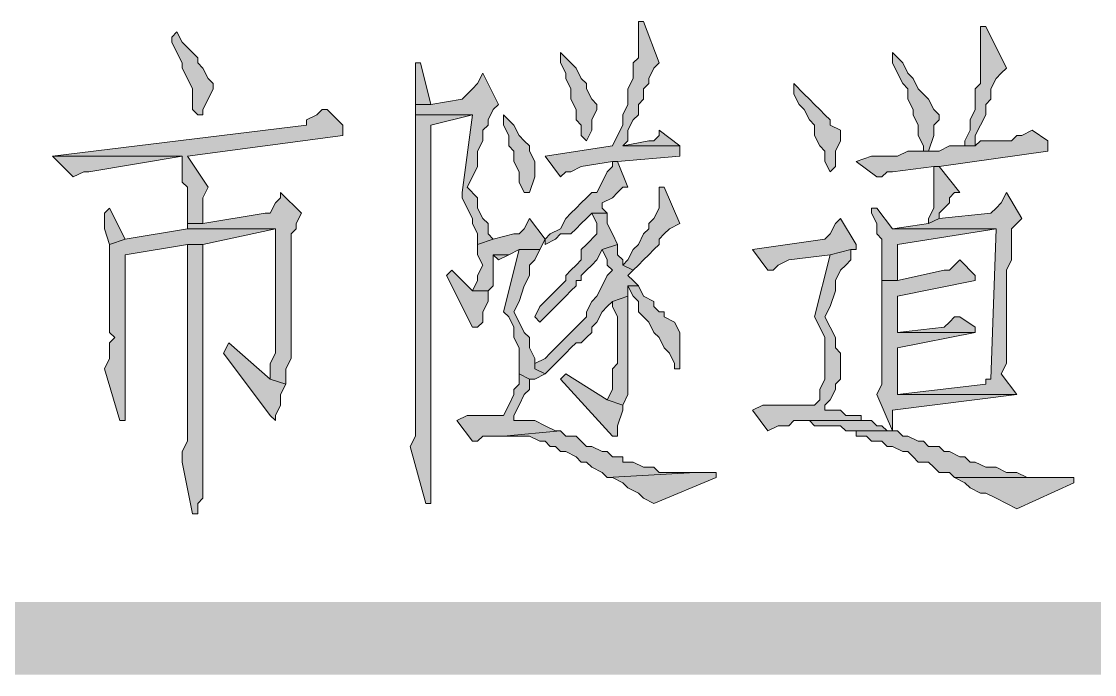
# Model space of a CAD drawing. Header units: millimetres. Extents: x 24 to 410, y 10 to 282.
# Drawn here: x 77.64 to 86.4, y 9.65 to 14.99 of the extents above; entities that cross this region are included whole.
import ezdxf

# ---------------------------------------------------------------- set-up
doc = ezdxf.new("R2010")
doc.units = ezdxf.units.MM

msp = doc.modelspace()

# ---------------------------------------------------------------- hatches: boundary and pattern name
h = msp.add_hatch(color=256)
h.dxf.hatch_style = 2
h.paths.add_polyline_path([(82.719333, 14.986), (82.677, 14.986), (82.677, 14.943667), (82.677, 14.689667), (82.634667, 14.647333), (82.634667, 14.520333), (82.592333, 14.435667), (82.592333, 14.308667), (82.55, 14.224), (82.55, 14.139333), (82.507667, 14.054667), (82.465333, 13.97), (81.915, 13.885333), (82.042, 13.716), (82.084333, 13.758333), (82.126667, 13.758333), (82.211333, 13.800667), (82.465333, 13.843), (82.507667, 13.843), (83.015667, 13.885333), (83.015667, 13.97), (82.55, 13.97), (82.592333, 14.012333), (82.592333, 14.097), (82.634667, 14.181667), (82.677, 14.224), (82.677, 14.308667), (82.719333, 14.351), (82.719333, 14.435667), (82.761667, 14.478), (82.761667, 14.520333), (82.804, 14.605), (82.846333, 14.647333)])
h = msp.add_hatch(color=256)
h.dxf.hatch_style = 2
h.paths.add_polyline_path([(78.909333, 14.901333), (78.867, 14.859), (78.867, 14.816667), (78.909333, 14.732), (78.951667, 14.647333), (78.951667, 14.605), (78.994, 14.520333), (79.036333, 14.435667), (79.036333, 14.266333), (79.078667, 14.224), (79.121, 14.224), (79.121, 14.266333), (79.163333, 14.351), (79.205667, 14.435667), (79.205667, 14.478), (79.163333, 14.520333), (79.121, 14.605), (79.078667, 14.647333), (79.078667, 14.689667), (79.036333, 14.732), (78.951667, 14.816667)])
h = msp.add_hatch(color=256)
h.dxf.hatch_style = 2
h.paths.add_polyline_path([(85.513333, 14.943667), (85.471, 14.943667), (85.471, 14.901333), (85.471, 14.478), (85.428667, 14.435667), (85.428667, 14.266333), (85.386333, 14.181667), (85.386333, 14.097), (85.344, 14.012333), (85.344, 13.97), (85.428667, 13.97), (85.428667, 14.054667), (85.471, 14.139333), (85.513333, 14.224), (85.513333, 14.308667), (85.555667, 14.351), (85.555667, 14.435667), (85.598, 14.520333), (85.640333, 14.562667), (85.682667, 14.605)])
h = msp.add_hatch(color=256)
h.dxf.hatch_style = 2
h.paths.add_polyline_path([(82.042, 14.732), (82.042, 14.647333), (82.084333, 14.562667), (82.084333, 14.520333), (82.126667, 14.435667), (82.126667, 14.351), (82.169, 14.266333), (82.169, 14.181667), (82.211333, 14.139333), (82.211333, 14.054667), (82.253667, 14.012333), (82.296, 14.097), (82.296, 14.181667), (82.338333, 14.266333), (82.338333, 14.308667), (82.296, 14.351), (82.253667, 14.435667), (82.253667, 14.478), (82.211333, 14.520333), (82.169, 14.605), (82.126667, 14.647333)])
h = msp.add_hatch(color=256)
h.dxf.hatch_style = 2
h.paths.add_polyline_path([(84.751333, 14.732), (84.751333, 14.647333), (84.793667, 14.562667), (84.836, 14.478), (84.878333, 14.435667), (84.878333, 14.351), (84.920667, 14.266333), (84.920667, 14.224), (84.963, 14.139333), (84.963, 14.054667), (85.005333, 13.97), (85.005333, 13.927667), (85.047667, 13.927667), (85.09, 14.054667), (85.09, 14.139333), (85.132333, 14.181667), (85.132333, 14.224), (85.09, 14.266333), (85.047667, 14.351), (85.005333, 14.393333), (84.963, 14.435667), (84.920667, 14.520333), (84.878333, 14.562667), (84.836, 14.647333)])
h = msp.add_hatch(color=256)
h.dxf.hatch_style = 2
h.paths.add_polyline_path([(80.899, 14.647333), (80.856667, 14.647333), (80.856667, 14.520333), (80.856667, 14.308667), (80.983667, 14.308667)])
h = msp.add_hatch(color=256)
h.dxf.hatch_style = 2
h.paths.add_polyline_path([(81.407, 14.562667), (81.364667, 14.478), (81.322333, 14.435667), (81.28, 14.393333), (81.237667, 14.351), (80.983667, 14.308667), (80.856667, 14.308667), (80.856667, 14.266333), (80.856667, 14.224), (81.322333, 14.224), (81.237667, 13.589), (81.237667, 13.546667), (81.28, 13.462), (81.322333, 13.377333), (81.322333, 13.335), (81.364667, 13.250333), (81.364667, 13.165667), (81.491667, 13.208), (81.449333, 13.250333), (81.449333, 13.335), (81.407, 13.377333), (81.364667, 13.462), (81.364667, 13.546667), (81.28, 13.631333), (81.322333, 13.716), (81.364667, 13.800667), (81.364667, 13.927667), (81.407, 14.012333), (81.407, 14.097), (81.449333, 14.139333), (81.449333, 14.181667), (81.491667, 14.266333), (81.534, 14.308667)])
h = msp.add_hatch(color=256)
h.dxf.hatch_style = 2
h.paths.add_polyline_path([(83.947, 14.478), (83.947, 14.393333), (83.989333, 14.308667), (84.031667, 14.266333), (84.074, 14.181667), (84.116333, 14.139333), (84.116333, 14.054667), (84.158667, 13.97), (84.201, 13.927667), (84.201, 13.843), (84.243333, 13.758333), (84.285667, 13.800667), (84.285667, 13.927667), (84.328, 14.012333), (84.328, 14.097), (84.243333, 14.139333), (84.243333, 14.181667), (84.201, 14.224), (84.158667, 14.266333), (84.116333, 14.308667), (84.074, 14.351), (84.031667, 14.393333)])
h = msp.add_hatch(color=256)
h.dxf.hatch_style = 2
h.paths.add_polyline_path([(80.137, 14.266333), (80.094667, 14.266333), (80.052333, 14.224), (79.967667, 14.181667), (79.967667, 14.139333), (77.893333, 13.885333), (78.951667, 13.885333), (78.951667, 13.800667), (78.951667, 13.673667), (78.994, 13.631333), (78.994, 13.335), (79.121, 13.335), (79.121, 13.546667), (79.163333, 13.631333), (78.994, 13.885333), (80.264, 14.054667), (80.264, 14.139333)])
h = msp.add_hatch(color=256)
h.dxf.hatch_style = 2
h.paths.add_polyline_path([(80.856667, 14.224), (80.856667, 11.811), (80.856667, 11.768667), (80.856667, 11.599333), (80.814333, 11.514667), (80.941333, 11.049), (80.983667, 11.049), (80.983667, 11.684), (80.983667, 14.139333), (81.322333, 14.224)])
h = msp.add_hatch(color=256)
h.dxf.hatch_style = 2
h.paths.add_polyline_path([(81.576333, 14.224), (81.576333, 14.139333), (81.618667, 14.054667), (81.618667, 13.97), (81.661, 13.927667), (81.661, 13.843), (81.703333, 13.758333), (81.703333, 13.673667), (81.745667, 13.589), (81.788, 13.589), (81.830333, 13.716), (81.830333, 13.843), (81.788, 13.927667), (81.788, 13.97), (81.745667, 14.012333), (81.703333, 14.054667), (81.661, 14.139333)])
h = msp.add_hatch(color=256)
h.dxf.hatch_style = 2
h.paths.add_polyline_path([(82.846333, 14.097), (82.846333, 14.054667), (82.804, 14.012333), (82.761667, 14.012333), (82.55, 13.97), (83.015667, 13.97)])
h = msp.add_hatch(color=256)
h.dxf.hatch_style = 2
h.paths.add_polyline_path([(85.894333, 14.097), (85.809667, 14.054667), (85.767333, 14.054667), (85.725, 14.012333), (85.471, 14.012333), (85.428667, 13.97), (85.217, 13.97), (85.132333, 13.927667), (84.878333, 13.927667), (84.793667, 13.885333), (84.709, 13.885333), (84.582, 13.885333), (84.455, 13.843), (84.624333, 13.716), (84.666667, 13.716), (84.709, 13.758333), (84.751333, 13.758333), (85.09, 13.800667), (85.132333, 13.800667), (86.021333, 13.927667), (86.021333, 14.012333)])
h = msp.add_hatch(color=256)
h.dxf.hatch_style = 2
h.paths.add_polyline_path([(77.893333, 13.885333), (78.062667, 13.716), (78.147333, 13.758333), (78.189667, 13.758333), (78.951667, 13.885333)])
h = msp.add_hatch(color=256)
h.dxf.hatch_style = 2
h.paths.add_polyline_path([(82.507667, 13.843), (82.465333, 13.843), (82.465333, 13.800667), (82.423, 13.758333), (82.380667, 13.673667), (82.338333, 13.589), (82.296, 13.589), (82.253667, 13.546667), (82.211333, 13.504333), (82.169, 13.462), (82.126667, 13.419667), (82.084333, 13.377333), (82.042, 13.292667), (81.957333, 13.250333), (81.915, 13.208), (81.915, 13.165667), (81.999667, 13.208), (82.042, 13.250333), (82.126667, 13.250333), (82.169, 13.292667), (82.211333, 13.335), (82.253667, 13.377333), (82.296, 13.419667), (82.423, 13.419667), (82.380667, 13.462), (82.380667, 13.504333), (82.465333, 13.546667), (82.507667, 13.589), (82.55, 13.631333), (82.592333, 13.631333)])
h = msp.add_hatch(color=256)
h.dxf.hatch_style = 2
h.paths.add_polyline_path([(85.132333, 13.800667), (85.09, 13.800667), (85.09, 13.758333), (85.09, 13.462), (85.047667, 13.377333), (85.047667, 13.335), (85.132333, 13.377333), (85.132333, 13.419667), (85.174667, 13.462), (85.217, 13.504333), (85.217, 13.546667), (85.259333, 13.589), (85.301667, 13.589)])
h = msp.add_hatch(color=256)
h.dxf.hatch_style = 2
h.paths.add_polyline_path([(79.756, 13.589), (79.756, 13.546667), (79.713667, 13.504333), (79.671333, 13.419667), (79.629, 13.419667), (79.121, 13.335), (78.994, 13.335), (78.994, 13.292667), (79.713667, 13.292667), (79.713667, 13.208), (79.713667, 12.276667), (79.671333, 12.192), (79.671333, 12.065), (79.798333, 12.022667), (79.798333, 12.107333), (79.798333, 12.149667), (79.840667, 12.234333), (79.840667, 13.250333), (79.883, 13.292667), (79.883, 13.335), (79.925333, 13.419667)])
h = msp.add_hatch(color=256)
h.dxf.hatch_style = 2
h.paths.add_polyline_path([(82.888667, 13.631333), (82.846333, 13.631333), (82.846333, 13.546667), (82.846333, 13.462), (82.804, 13.377333), (82.761667, 13.335), (82.761667, 13.292667), (82.719333, 13.250333), (82.677, 13.165667), (82.634667, 13.123333), (82.592333, 13.038667), (82.55, 12.996333), (82.634667, 12.954), (82.677, 12.996333), (82.719333, 13.038667), (82.761667, 13.081), (82.804, 13.123333), (82.846333, 13.165667), (82.846333, 13.208), (82.888667, 13.250333), (82.931, 13.292667), (83.015667, 13.335)])
h = msp.add_hatch(color=256)
h.dxf.hatch_style = 2
h.paths.add_polyline_path([(85.682667, 13.589), (85.640333, 13.504333), (85.598, 13.462), (85.555667, 13.419667), (85.132333, 13.377333), (85.047667, 13.335), (84.751333, 13.292667), (85.598, 13.292667), (85.555667, 12.065), (85.513333, 12.065), (85.513333, 12.022667), (84.793667, 11.938), (85.767333, 11.938), (85.640333, 12.107333), (85.682667, 12.192), (85.682667, 12.954), (85.725, 13.038667), (85.725, 13.165667), (85.725, 13.208), (85.725, 13.292667), (85.767333, 13.335), (85.809667, 13.377333)])
h = msp.add_hatch(color=256)
h.dxf.hatch_style = 2
h.paths.add_polyline_path([(78.359, 13.462), (78.316667, 13.419667), (78.316667, 13.292667), (78.359, 13.165667), (78.486, 13.208)])
h = msp.add_hatch(color=256)
h.dxf.hatch_style = 2
h.paths.add_polyline_path([(82.423, 13.419667), (82.296, 13.419667), (82.338333, 13.335), (82.338333, 13.250333), (82.253667, 13.165667), (82.211333, 13.123333), (82.211333, 13.038667), (82.169, 12.996333), (82.126667, 12.954), (82.084333, 12.911667), (82.084333, 12.869333), (82.042, 12.827), (81.999667, 12.784667), (81.957333, 12.742333), (81.872667, 12.657667), (81.830333, 12.573), (81.872667, 12.530667), (81.957333, 12.615333), (81.999667, 12.657667), (82.084333, 12.742333), (82.126667, 12.784667), (82.169, 12.827), (82.169, 12.869333), (82.211333, 12.869333), (82.211333, 12.911667), (82.253667, 12.954), (82.296, 12.996333), (82.338333, 13.038667), (82.380667, 13.123333), (82.507667, 13.165667), (82.465333, 13.250333), (82.423, 13.335)])
h = msp.add_hatch(color=256)
h.dxf.hatch_style = 2
h.paths.add_polyline_path([(84.624333, 13.462), (84.582, 13.462), (84.582, 13.419667), (84.624333, 13.335), (84.624333, 13.250333), (84.666667, 13.208), (84.666667, 12.869333), (84.793667, 12.869333), (84.793667, 13.165667), (85.598, 13.292667), (84.751333, 13.292667)])
h = msp.add_hatch(color=256)
h.dxf.hatch_style = 2
h.paths.add_polyline_path([(81.788, 13.377333), (81.745667, 13.292667), (81.703333, 13.250333), (81.661, 13.250333), (81.491667, 13.208), (81.364667, 13.165667), (81.364667, 13.081), (81.407, 12.996333), (81.364667, 12.911667), (81.364667, 12.869333), (81.322333, 12.784667), (81.449333, 12.784667), (81.491667, 12.827), (81.491667, 13.081), (81.618667, 13.081), (81.703333, 13.123333), (81.872667, 13.123333), (81.915, 13.208)])
h = msp.add_hatch(color=256)
h.dxf.hatch_style = 2
h.paths.add_polyline_path([(84.328, 13.377333), (84.285667, 13.335), (84.243333, 13.250333), (84.201, 13.208), (83.608333, 13.123333), (83.735333, 12.954), (83.777667, 12.954), (83.82, 12.996333), (83.904667, 13.038667), (84.243333, 13.081), (84.412667, 13.123333), (84.455, 13.123333), (84.455, 13.165667)])
h = msp.add_hatch(color=256)
h.dxf.hatch_style = 2
h.paths.add_polyline_path([(78.994, 13.292667), (78.486, 13.208), (78.359, 13.165667), (78.359, 12.446), (78.401333, 12.403667), (78.359, 12.361333), (78.359, 12.234333), (78.316667, 12.149667), (78.443667, 11.726333), (78.486, 11.726333), (78.486, 12.107333), (78.486, 13.081), (78.994, 13.165667), (79.121, 13.165667), (79.713667, 13.292667)])
h = msp.add_hatch(color=256)
h.dxf.hatch_style = 2
h.paths.add_polyline_path([(79.121, 13.165667), (78.994, 13.165667), (78.994, 13.123333), (78.994, 11.557), (78.951667, 11.472333), (78.951667, 11.387667), (79.036333, 10.964333), (79.078667, 10.964333), (79.078667, 11.049), (79.121, 11.091333)])
h = msp.add_hatch(color=256)
h.dxf.hatch_style = 2
h.paths.add_polyline_path([(82.507667, 13.165667), (82.380667, 13.123333), (82.423, 13.038667), (82.423, 12.996333), (82.465333, 12.954), (82.423, 12.911667), (82.380667, 12.827), (82.338333, 12.742333), (82.296, 12.7), (82.253667, 12.615333), (82.253667, 12.573), (82.211333, 12.530667), (82.169, 12.488333), (82.126667, 12.446), (82.084333, 12.403667), (82.042, 12.361333), (81.999667, 12.319), (81.957333, 12.276667), (81.915, 12.234333), (81.830333, 12.192), (81.830333, 12.149667), (81.915, 12.107333), (81.999667, 12.192), (82.042, 12.234333), (82.084333, 12.276667), (82.126667, 12.319), (82.169, 12.361333), (82.211333, 12.361333), (82.253667, 12.403667), (82.296, 12.446), (82.296, 12.488333), (82.338333, 12.530667), (82.380667, 12.615333), (82.423, 12.657667), (82.465333, 12.7), (82.592333, 12.742333), (82.592333, 12.827), (82.677, 12.827), (82.634667, 12.869333), (82.592333, 12.911667), (82.634667, 12.954), (82.55, 12.996333), (82.55, 13.038667), (82.507667, 13.081)])
h = msp.add_hatch(color=256)
h.dxf.hatch_style = 2
h.paths.add_polyline_path([(81.618667, 13.081), (81.491667, 13.081), (81.534, 13.038667)])
h = msp.add_hatch(color=256)
h.dxf.hatch_style = 2
h.paths.add_polyline_path([(81.872667, 13.123333), (81.703333, 13.123333), (81.576333, 12.615333), (81.618667, 12.573), (81.661, 12.488333), (81.661, 12.403667), (81.703333, 12.319), (81.703333, 12.107333), (81.788, 12.065), (81.830333, 12.065), (81.915, 12.107333), (81.830333, 12.149667), (81.830333, 12.234333), (81.788, 12.319), (81.788, 12.403667), (81.745667, 12.446), (81.703333, 12.530667), (81.661, 12.615333), (81.703333, 12.7), (81.745667, 12.827), (81.788, 12.911667), (81.788, 12.954), (81.788, 12.996333), (81.830333, 13.038667)])
h = msp.add_hatch(color=256)
h.dxf.hatch_style = 2
h.paths.add_polyline_path([(84.412667, 13.123333), (84.243333, 13.081), (84.116333, 12.573), (84.158667, 12.488333), (84.201, 12.403667), (84.201, 12.065), (84.158667, 11.980333), (84.158667, 11.895667), (84.116333, 11.853333), (83.693, 11.853333), (83.608333, 11.811), (83.735333, 11.641667), (83.82, 11.684), (83.904667, 11.684), (83.947, 11.726333), (84.582, 11.726333), (84.497333, 11.726333), (84.497333, 11.768667), (84.370333, 11.768667), (84.328, 11.811), (84.201, 11.811), (84.201, 11.853333), (84.243333, 11.895667), (84.285667, 11.980333), (84.285667, 12.022667), (84.328, 12.065), (84.328, 12.276667), (84.285667, 12.319), (84.285667, 12.403667), (84.243333, 12.488333), (84.201, 12.573), (84.243333, 12.657667), (84.285667, 12.784667), (84.285667, 12.869333), (84.328, 12.954), (84.370333, 12.996333), (84.412667, 13.038667)])
h = msp.add_hatch(color=256)
h.dxf.hatch_style = 2
h.paths.add_polyline_path([(85.301667, 13.038667), (85.259333, 12.996333), (85.217, 12.954), (85.174667, 12.954), (84.793667, 12.869333), (84.666667, 12.869333), (84.666667, 12.742333), (84.666667, 12.022667), (84.624333, 11.938), (84.751333, 11.641667), (84.370333, 11.641667), (84.455, 11.641667), (84.455, 11.599333), (84.497333, 11.599333), (84.539667, 11.599333), (84.582, 11.557), (84.666667, 11.557), (84.709, 11.514667), (84.751333, 11.514667), (84.836, 11.472333), (84.878333, 11.472333), (84.920667, 11.43), (84.963, 11.387667), (85.047667, 11.387667), (85.09, 11.345333), (85.132333, 11.303), (85.217, 11.303), (85.259333, 11.260667), (86.148333, 11.260667), (86.063667, 11.260667), (85.852, 11.260667), (85.767333, 11.303), (85.682667, 11.303), (85.598, 11.345333), (85.513333, 11.345333), (85.428667, 11.387667), (85.386333, 11.387667), (85.344, 11.43), (85.301667, 11.43), (85.217, 11.472333), (85.174667, 11.472333), (85.132333, 11.514667), (85.047667, 11.514667), (85.005333, 11.557), (84.963, 11.557), (84.878333, 11.599333), (84.836, 11.599333), (84.793667, 11.641667), (84.751333, 11.641667), (84.751333, 11.684), (84.751333, 11.811), (85.767333, 11.938), (84.793667, 11.938), (84.793667, 11.980333), (84.793667, 12.319), (85.428667, 12.446), (84.793667, 12.446), (84.793667, 12.488333), (84.793667, 12.742333), (85.428667, 12.869333), (85.428667, 12.911667)])
h = msp.add_hatch(color=256)
h.dxf.hatch_style = 2
h.paths.add_polyline_path([(81.153, 12.954), (81.110667, 12.911667), (81.322333, 12.488333), (81.364667, 12.488333), (81.407, 12.530667), (81.407, 12.615333), (81.449333, 12.7), (81.449333, 12.784667), (81.322333, 12.784667)])
h = msp.add_hatch(color=256)
h.dxf.hatch_style = 2
h.paths.add_polyline_path([(82.677, 12.827), (82.592333, 12.827), (82.634667, 12.742333), (82.677, 12.7), (82.677, 12.615333), (82.719333, 12.573), (82.761667, 12.530667), (82.804, 12.446), (82.846333, 12.403667), (82.888667, 12.319), (82.931, 12.276667), (82.973333, 12.192), (82.973333, 12.149667), (83.015667, 12.149667), (83.015667, 12.446), (82.973333, 12.530667), (82.888667, 12.573), (82.888667, 12.615333), (82.846333, 12.615333), (82.804, 12.657667), (82.804, 12.7), (82.719333, 12.742333)])
h = msp.add_hatch(color=256)
h.dxf.hatch_style = 2
h.paths.add_polyline_path([(82.592333, 12.742333), (82.465333, 12.7), (82.465333, 12.657667), (82.507667, 12.573), (82.507667, 12.192), (82.465333, 12.149667), (82.465333, 11.980333), (82.423, 11.895667), (82.55, 11.853333), (82.592333, 11.938)])
h = msp.add_hatch(color=256)
h.dxf.hatch_style = 2
h.paths.add_polyline_path([(85.301667, 12.573), (85.259333, 12.573), (85.217, 12.530667), (85.174667, 12.488333), (84.793667, 12.446), (85.428667, 12.446), (85.428667, 12.488333)])
h = msp.add_hatch(color=256)
h.dxf.hatch_style = 2
h.paths.add_polyline_path([(79.332667, 12.361333), (79.290333, 12.276667), (79.671333, 11.768667), (79.713667, 11.726333), (79.713667, 11.768667), (79.756, 11.853333), (79.756, 11.938), (79.798333, 12.022667), (79.671333, 12.065)])
h = msp.add_hatch(color=256)
h.dxf.hatch_style = 2
h.paths.add_polyline_path([(81.703333, 12.107333), (81.703333, 12.022667), (81.661, 11.980333), (81.661, 11.938), (81.618667, 11.853333), (81.576333, 11.768667), (81.28, 11.768667), (81.195333, 11.726333), (81.322333, 11.557), (81.364667, 11.557), (81.407, 11.599333), (81.576333, 11.599333), (82.042, 11.641667), (81.999667, 11.641667), (81.915, 11.684), (81.830333, 11.726333), (81.661, 11.726333), (81.661, 11.768667), (81.703333, 11.853333), (81.745667, 11.938), (81.788, 11.980333), (81.788, 12.065)])
h = msp.add_hatch(color=256)
h.dxf.hatch_style = 2
h.paths.add_polyline_path([(82.084333, 12.107333), (82.042, 12.065), (82.465333, 11.599333), (82.507667, 11.599333), (82.507667, 11.684), (82.55, 11.811), (82.55, 11.853333), (82.423, 11.895667)])
h = msp.add_hatch(color=256)
h.dxf.hatch_style = 2
h.paths.add_polyline_path([(83.904667, 11.853333), (83.693, 11.853333), (84.116333, 11.853333)])
h = msp.add_hatch(color=256)
h.dxf.hatch_style = 2
h.paths.add_polyline_path([(81.449333, 11.768667), (81.322333, 11.768667), (81.576333, 11.768667)])
h = msp.add_hatch(color=256)
h.dxf.hatch_style = 2
h.paths.add_polyline_path([(84.582, 11.726333), (84.031667, 11.726333), (84.074, 11.726333), (84.116333, 11.684), (84.328, 11.684), (84.370333, 11.641667), (84.751333, 11.641667), (84.709, 11.641667), (84.666667, 11.684), (84.624333, 11.684)])
h = msp.add_hatch(color=256)
h.dxf.hatch_style = 2
h.paths.add_polyline_path([(82.042, 11.641667), (81.576333, 11.599333), (81.788, 11.599333), (81.872667, 11.557), (81.915, 11.557), (81.957333, 11.514667), (81.999667, 11.514667), (82.042, 11.472333), (82.084333, 11.472333), (82.169, 11.43), (82.211333, 11.387667), (82.253667, 11.387667), (82.296, 11.345333), (82.380667, 11.303), (82.423, 11.260667), (83.142667, 11.303), (82.846333, 11.303), (82.804, 11.345333), (82.761667, 11.345333), (82.719333, 11.345333), (82.634667, 11.387667), (82.55, 11.387667), (82.55, 11.43), (82.465333, 11.43), (82.423, 11.472333), (82.380667, 11.472333), (82.296, 11.514667), (82.253667, 11.514667), (82.211333, 11.557), (82.169, 11.599333), (82.084333, 11.599333)])
h = msp.add_hatch(color=256)
h.dxf.hatch_style = 2
h.paths.add_polyline_path([(83.312, 11.303), (83.142667, 11.303), (82.423, 11.260667), (82.465333, 11.260667), (82.55, 11.218333), (82.592333, 11.176), (82.677, 11.133667), (82.719333, 11.091333), (82.804, 11.049), (83.312, 11.260667)])
h = msp.add_hatch(color=256)
h.dxf.hatch_style = 2
h.paths.add_polyline_path([(86.233, 11.260667), (85.259333, 11.260667), (85.344, 11.218333), (85.386333, 11.176), (85.471, 11.133667), (85.513333, 11.133667), (85.598, 11.091333), (85.682667, 11.049), (85.767333, 11.006667), (86.233, 11.218333)])
h = msp.add_hatch(color=256)
h.dxf.hatch_style = 2
h.paths.add_polyline_path([(30.395333, 10.244667), (29.802667, 9.652), (409.786667, 10.244667)])
h = msp.add_hatch(color=256)
h.dxf.hatch_style = 2
h.paths.add_polyline_path([(29.802667, 9.652), (409.786667, 10.244667), (410.379333, 9.652)])

# ---------------------------------------------------------------- linework, layer by layer
at = {"lineweight": 0}
for points in [[(82.719333, 14.986), (82.677, 14.986), (82.677, 14.943667), (82.677, 14.689667), (82.634667, 14.647333), (82.634667, 14.520333), (82.592333, 14.435667), (82.592333, 14.308667), (82.55, 14.224), (82.55, 14.139333), (82.507667, 14.054667), (82.465333, 13.97), (81.915, 13.885333), (82.042, 13.716), (82.084333, 13.758333), (82.126667, 13.758333), (82.211333, 13.800667), (82.465333, 13.843), (82.507667, 13.843), (83.015667, 13.885333), (83.015667, 13.97), (82.55, 13.97), (82.592333, 14.012333), (82.592333, 14.097), (82.634667, 14.181667), (82.677, 14.224), (82.677, 14.308667), (82.719333, 14.351), (82.719333, 14.435667), (82.761667, 14.478), (82.761667, 14.520333), (82.804, 14.605), (82.846333, 14.647333)], [(78.909333, 14.901333), (78.867, 14.859), (78.867, 14.816667), (78.909333, 14.732), (78.951667, 14.647333), (78.951667, 14.605), (78.994, 14.520333), (79.036333, 14.435667), (79.036333, 14.266333), (79.078667, 14.224), (79.121, 14.224), (79.121, 14.266333), (79.163333, 14.351), (79.205667, 14.435667), (79.205667, 14.478), (79.163333, 14.520333), (79.121, 14.605), (79.078667, 14.647333), (79.078667, 14.689667), (79.036333, 14.732), (78.951667, 14.816667)], [(85.513333, 14.943667), (85.471, 14.943667), (85.471, 14.901333), (85.471, 14.478), (85.428667, 14.435667), (85.428667, 14.266333), (85.386333, 14.181667), (85.386333, 14.097), (85.344, 14.012333), (85.344, 13.97), (85.428667, 13.97), (85.428667, 14.054667), (85.471, 14.139333), (85.513333, 14.224), (85.513333, 14.308667), (85.555667, 14.351), (85.555667, 14.435667), (85.598, 14.520333), (85.640333, 14.562667), (85.682667, 14.605)], [(82.042, 14.732), (82.042, 14.647333), (82.084333, 14.562667), (82.084333, 14.520333), (82.126667, 14.435667), (82.126667, 14.351), (82.169, 14.266333), (82.169, 14.181667), (82.211333, 14.139333), (82.211333, 14.054667), (82.253667, 14.012333), (82.296, 14.097), (82.296, 14.181667), (82.338333, 14.266333), (82.338333, 14.308667), (82.296, 14.351), (82.253667, 14.435667), (82.253667, 14.478), (82.211333, 14.520333), (82.169, 14.605), (82.126667, 14.647333)], [(84.751333, 14.732), (84.751333, 14.647333), (84.793667, 14.562667), (84.836, 14.478), (84.878333, 14.435667), (84.878333, 14.351), (84.920667, 14.266333), (84.920667, 14.224), (84.963, 14.139333), (84.963, 14.054667), (85.005333, 13.97), (85.005333, 13.927667), (85.047667, 13.927667), (85.09, 14.054667), (85.09, 14.139333), (85.132333, 14.181667), (85.132333, 14.224), (85.09, 14.266333), (85.047667, 14.351), (85.005333, 14.393333), (84.963, 14.435667), (84.920667, 14.520333), (84.878333, 14.562667), (84.836, 14.647333)], [(80.899, 14.647333), (80.856667, 14.647333), (80.856667, 14.520333), (80.856667, 14.308667), (80.983667, 14.308667)], [(81.407, 14.562667), (81.364667, 14.478), (81.322333, 14.435667), (81.28, 14.393333), (81.237667, 14.351), (80.983667, 14.308667), (80.856667, 14.308667), (80.856667, 14.266333), (80.856667, 14.224), (81.322333, 14.224), (81.237667, 13.589), (81.237667, 13.546667), (81.28, 13.462), (81.322333, 13.377333), (81.322333, 13.335), (81.364667, 13.250333), (81.364667, 13.165667), (81.491667, 13.208), (81.449333, 13.250333), (81.449333, 13.335), (81.407, 13.377333), (81.364667, 13.462), (81.364667, 13.546667), (81.28, 13.631333), (81.322333, 13.716), (81.364667, 13.800667), (81.364667, 13.927667), (81.407, 14.012333), (81.407, 14.097), (81.449333, 14.139333), (81.449333, 14.181667), (81.491667, 14.266333), (81.534, 14.308667)], [(83.947, 14.478), (83.947, 14.393333), (83.989333, 14.308667), (84.031667, 14.266333), (84.074, 14.181667), (84.116333, 14.139333), (84.116333, 14.054667), (84.158667, 13.97), (84.201, 13.927667), (84.201, 13.843), (84.243333, 13.758333), (84.285667, 13.800667), (84.285667, 13.927667), (84.328, 14.012333), (84.328, 14.097), (84.243333, 14.139333), (84.243333, 14.181667), (84.201, 14.224), (84.158667, 14.266333), (84.116333, 14.308667), (84.074, 14.351), (84.031667, 14.393333)], [(80.137, 14.266333), (80.094667, 14.266333), (80.052333, 14.224), (79.967667, 14.181667), (79.967667, 14.139333), (77.893333, 13.885333), (78.951667, 13.885333), (78.951667, 13.800667), (78.951667, 13.673667), (78.994, 13.631333), (78.994, 13.335), (79.121, 13.335), (79.121, 13.546667), (79.163333, 13.631333), (78.994, 13.885333), (80.264, 14.054667), (80.264, 14.139333)], [(80.856667, 14.224), (80.856667, 11.811), (80.856667, 11.768667), (80.856667, 11.599333), (80.814333, 11.514667), (80.941333, 11.049), (80.983667, 11.049), (80.983667, 11.684), (80.983667, 14.139333), (81.322333, 14.224)], [(81.576333, 14.224), (81.576333, 14.139333), (81.618667, 14.054667), (81.618667, 13.97), (81.661, 13.927667), (81.661, 13.843), (81.703333, 13.758333), (81.703333, 13.673667), (81.745667, 13.589), (81.788, 13.589), (81.830333, 13.716), (81.830333, 13.843), (81.788, 13.927667), (81.788, 13.97), (81.745667, 14.012333), (81.703333, 14.054667), (81.661, 14.139333)], [(82.846333, 14.097), (82.846333, 14.054667), (82.804, 14.012333), (82.761667, 14.012333), (82.55, 13.97), (83.015667, 13.97)], [(85.894333, 14.097), (85.809667, 14.054667), (85.767333, 14.054667), (85.725, 14.012333), (85.471, 14.012333), (85.428667, 13.97), (85.217, 13.97), (85.132333, 13.927667), (84.878333, 13.927667), (84.793667, 13.885333), (84.709, 13.885333), (84.582, 13.885333), (84.455, 13.843), (84.624333, 13.716), (84.666667, 13.716), (84.709, 13.758333), (84.751333, 13.758333), (85.09, 13.800667), (85.132333, 13.800667), (86.021333, 13.927667), (86.021333, 14.012333)], [(77.893333, 13.885333), (78.062667, 13.716), (78.147333, 13.758333), (78.189667, 13.758333), (78.951667, 13.885333)], [(82.507667, 13.843), (82.465333, 13.843), (82.465333, 13.800667), (82.423, 13.758333), (82.380667, 13.673667), (82.338333, 13.589), (82.296, 13.589), (82.253667, 13.546667), (82.211333, 13.504333), (82.169, 13.462), (82.126667, 13.419667), (82.084333, 13.377333), (82.042, 13.292667), (81.957333, 13.250333), (81.915, 13.208), (81.915, 13.165667), (81.999667, 13.208), (82.042, 13.250333), (82.126667, 13.250333), (82.169, 13.292667), (82.211333, 13.335), (82.253667, 13.377333), (82.296, 13.419667), (82.423, 13.419667), (82.380667, 13.462), (82.380667, 13.504333), (82.465333, 13.546667), (82.507667, 13.589), (82.55, 13.631333), (82.592333, 13.631333)], [(85.132333, 13.800667), (85.09, 13.800667), (85.09, 13.758333), (85.09, 13.462), (85.047667, 13.377333), (85.047667, 13.335), (85.132333, 13.377333), (85.132333, 13.419667), (85.174667, 13.462), (85.217, 13.504333), (85.217, 13.546667), (85.259333, 13.589), (85.301667, 13.589)], [(79.756, 13.589), (79.756, 13.546667), (79.713667, 13.504333), (79.671333, 13.419667), (79.629, 13.419667), (79.121, 13.335), (78.994, 13.335), (78.994, 13.292667), (79.713667, 13.292667), (79.713667, 13.208), (79.713667, 12.276667), (79.671333, 12.192), (79.671333, 12.065), (79.798333, 12.022667), (79.798333, 12.107333), (79.798333, 12.149667), (79.840667, 12.234333), (79.840667, 13.250333), (79.883, 13.292667), (79.883, 13.335), (79.925333, 13.419667)], [(82.888667, 13.631333), (82.846333, 13.631333), (82.846333, 13.546667), (82.846333, 13.462), (82.804, 13.377333), (82.761667, 13.335), (82.761667, 13.292667), (82.719333, 13.250333), (82.677, 13.165667), (82.634667, 13.123333), (82.592333, 13.038667), (82.55, 12.996333), (82.634667, 12.954), (82.677, 12.996333), (82.719333, 13.038667), (82.761667, 13.081), (82.804, 13.123333), (82.846333, 13.165667), (82.846333, 13.208), (82.888667, 13.250333), (82.931, 13.292667), (83.015667, 13.335)], [(85.682667, 13.589), (85.640333, 13.504333), (85.598, 13.462), (85.555667, 13.419667), (85.132333, 13.377333), (85.047667, 13.335), (84.751333, 13.292667), (85.598, 13.292667), (85.555667, 12.065), (85.513333, 12.065), (85.513333, 12.022667), (84.793667, 11.938), (85.767333, 11.938), (85.640333, 12.107333), (85.682667, 12.192), (85.682667, 12.954), (85.725, 13.038667), (85.725, 13.165667), (85.725, 13.208), (85.725, 13.292667), (85.767333, 13.335), (85.809667, 13.377333)], [(78.359, 13.462), (78.316667, 13.419667), (78.316667, 13.292667), (78.359, 13.165667), (78.486, 13.208)], [(82.423, 13.419667), (82.296, 13.419667), (82.338333, 13.335), (82.338333, 13.250333), (82.253667, 13.165667), (82.211333, 13.123333), (82.211333, 13.038667), (82.169, 12.996333), (82.126667, 12.954), (82.084333, 12.911667), (82.084333, 12.869333), (82.042, 12.827), (81.999667, 12.784667), (81.957333, 12.742333), (81.872667, 12.657667), (81.830333, 12.573), (81.872667, 12.530667), (81.957333, 12.615333), (81.999667, 12.657667), (82.084333, 12.742333), (82.126667, 12.784667), (82.169, 12.827), (82.169, 12.869333), (82.211333, 12.869333), (82.211333, 12.911667), (82.253667, 12.954), (82.296, 12.996333), (82.338333, 13.038667), (82.380667, 13.123333), (82.507667, 13.165667), (82.465333, 13.250333), (82.423, 13.335)], [(84.624333, 13.462), (84.582, 13.462), (84.582, 13.419667), (84.624333, 13.335), (84.624333, 13.250333), (84.666667, 13.208), (84.666667, 12.869333), (84.793667, 12.869333), (84.793667, 13.165667), (85.598, 13.292667), (84.751333, 13.292667)], [(81.788, 13.377333), (81.745667, 13.292667), (81.703333, 13.250333), (81.661, 13.250333), (81.491667, 13.208), (81.364667, 13.165667), (81.364667, 13.081), (81.407, 12.996333), (81.364667, 12.911667), (81.364667, 12.869333), (81.322333, 12.784667), (81.449333, 12.784667), (81.491667, 12.827), (81.491667, 13.081), (81.618667, 13.081), (81.703333, 13.123333), (81.872667, 13.123333), (81.915, 13.208)], [(84.328, 13.377333), (84.285667, 13.335), (84.243333, 13.250333), (84.201, 13.208), (83.608333, 13.123333), (83.735333, 12.954), (83.777667, 12.954), (83.82, 12.996333), (83.904667, 13.038667), (84.243333, 13.081), (84.412667, 13.123333), (84.455, 13.123333), (84.455, 13.165667)], [(78.994, 13.292667), (78.486, 13.208), (78.359, 13.165667), (78.359, 12.446), (78.401333, 12.403667), (78.359, 12.361333), (78.359, 12.234333), (78.316667, 12.149667), (78.443667, 11.726333), (78.486, 11.726333), (78.486, 12.107333), (78.486, 13.081), (78.994, 13.165667), (79.121, 13.165667), (79.713667, 13.292667)], [(79.121, 13.165667), (78.994, 13.165667), (78.994, 13.123333), (78.994, 11.557), (78.951667, 11.472333), (78.951667, 11.387667), (79.036333, 10.964333), (79.078667, 10.964333), (79.078667, 11.049), (79.121, 11.091333)], [(82.507667, 13.165667), (82.380667, 13.123333), (82.423, 13.038667), (82.423, 12.996333), (82.465333, 12.954), (82.423, 12.911667), (82.380667, 12.827), (82.338333, 12.742333), (82.296, 12.7), (82.253667, 12.615333), (82.253667, 12.573), (82.211333, 12.530667), (82.169, 12.488333), (82.126667, 12.446), (82.084333, 12.403667), (82.042, 12.361333), (81.999667, 12.319), (81.957333, 12.276667), (81.915, 12.234333), (81.830333, 12.192), (81.830333, 12.149667), (81.915, 12.107333), (81.999667, 12.192), (82.042, 12.234333), (82.084333, 12.276667), (82.126667, 12.319), (82.169, 12.361333), (82.211333, 12.361333), (82.253667, 12.403667), (82.296, 12.446), (82.296, 12.488333), (82.338333, 12.530667), (82.380667, 12.615333), (82.423, 12.657667), (82.465333, 12.7), (82.592333, 12.742333), (82.592333, 12.827), (82.677, 12.827), (82.634667, 12.869333), (82.592333, 12.911667), (82.634667, 12.954), (82.55, 12.996333), (82.55, 13.038667), (82.507667, 13.081)], [(81.618667, 13.081), (81.491667, 13.081), (81.534, 13.038667)], [(81.872667, 13.123333), (81.703333, 13.123333), (81.576333, 12.615333), (81.618667, 12.573), (81.661, 12.488333), (81.661, 12.403667), (81.703333, 12.319), (81.703333, 12.107333), (81.788, 12.065), (81.830333, 12.065), (81.915, 12.107333), (81.830333, 12.149667), (81.830333, 12.234333), (81.788, 12.319), (81.788, 12.403667), (81.745667, 12.446), (81.703333, 12.530667), (81.661, 12.615333), (81.703333, 12.7), (81.745667, 12.827), (81.788, 12.911667), (81.788, 12.954), (81.788, 12.996333), (81.830333, 13.038667)], [(84.412667, 13.123333), (84.243333, 13.081), (84.116333, 12.573), (84.158667, 12.488333), (84.201, 12.403667), (84.201, 12.065), (84.158667, 11.980333), (84.158667, 11.895667), (84.116333, 11.853333), (83.693, 11.853333), (83.608333, 11.811), (83.735333, 11.641667), (83.82, 11.684), (83.904667, 11.684), (83.947, 11.726333), (84.582, 11.726333), (84.497333, 11.726333), (84.497333, 11.768667), (84.370333, 11.768667), (84.328, 11.811), (84.201, 11.811), (84.201, 11.853333), (84.243333, 11.895667), (84.285667, 11.980333), (84.285667, 12.022667), (84.328, 12.065), (84.328, 12.276667), (84.285667, 12.319), (84.285667, 12.403667), (84.243333, 12.488333), (84.201, 12.573), (84.243333, 12.657667), (84.285667, 12.784667), (84.285667, 12.869333), (84.328, 12.954), (84.370333, 12.996333), (84.412667, 13.038667)], [(85.301667, 13.038667), (85.259333, 12.996333), (85.217, 12.954), (85.174667, 12.954), (84.793667, 12.869333), (84.666667, 12.869333), (84.666667, 12.742333), (84.666667, 12.022667), (84.624333, 11.938), (84.751333, 11.641667), (84.370333, 11.641667), (84.455, 11.641667), (84.455, 11.599333), (84.497333, 11.599333), (84.539667, 11.599333), (84.582, 11.557), (84.666667, 11.557), (84.709, 11.514667), (84.751333, 11.514667), (84.836, 11.472333), (84.878333, 11.472333), (84.920667, 11.43), (84.963, 11.387667), (85.047667, 11.387667), (85.09, 11.345333), (85.132333, 11.303), (85.217, 11.303), (85.259333, 11.260667), (86.148333, 11.260667), (86.063667, 11.260667), (85.852, 11.260667), (85.767333, 11.303), (85.682667, 11.303), (85.598, 11.345333), (85.513333, 11.345333), (85.428667, 11.387667), (85.386333, 11.387667), (85.344, 11.43), (85.301667, 11.43), (85.217, 11.472333), (85.174667, 11.472333), (85.132333, 11.514667), (85.047667, 11.514667), (85.005333, 11.557), (84.963, 11.557), (84.878333, 11.599333), (84.836, 11.599333), (84.793667, 11.641667), (84.751333, 11.641667), (84.751333, 11.684), (84.751333, 11.811), (85.767333, 11.938), (84.793667, 11.938), (84.793667, 11.980333), (84.793667, 12.319), (85.428667, 12.446), (84.793667, 12.446), (84.793667, 12.488333), (84.793667, 12.742333), (85.428667, 12.869333), (85.428667, 12.911667)], [(81.153, 12.954), (81.110667, 12.911667), (81.322333, 12.488333), (81.364667, 12.488333), (81.407, 12.530667), (81.407, 12.615333), (81.449333, 12.7), (81.449333, 12.784667), (81.322333, 12.784667)], [(82.677, 12.827), (82.592333, 12.827), (82.634667, 12.742333), (82.677, 12.7), (82.677, 12.615333), (82.719333, 12.573), (82.761667, 12.530667), (82.804, 12.446), (82.846333, 12.403667), (82.888667, 12.319), (82.931, 12.276667), (82.973333, 12.192), (82.973333, 12.149667), (83.015667, 12.149667), (83.015667, 12.446), (82.973333, 12.530667), (82.888667, 12.573), (82.888667, 12.615333), (82.846333, 12.615333), (82.804, 12.657667), (82.804, 12.7), (82.719333, 12.742333)], [(82.592333, 12.742333), (82.465333, 12.7), (82.465333, 12.657667), (82.507667, 12.573), (82.507667, 12.192), (82.465333, 12.149667), (82.465333, 11.980333), (82.423, 11.895667), (82.55, 11.853333), (82.592333, 11.938)], [(85.301667, 12.573), (85.259333, 12.573), (85.217, 12.530667), (85.174667, 12.488333), (84.793667, 12.446), (85.428667, 12.446), (85.428667, 12.488333)], [(79.332667, 12.361333), (79.290333, 12.276667), (79.671333, 11.768667), (79.713667, 11.726333), (79.713667, 11.768667), (79.756, 11.853333), (79.756, 11.938), (79.798333, 12.022667), (79.671333, 12.065)], [(81.703333, 12.107333), (81.703333, 12.022667), (81.661, 11.980333), (81.661, 11.938), (81.618667, 11.853333), (81.576333, 11.768667), (81.28, 11.768667), (81.195333, 11.726333), (81.322333, 11.557), (81.364667, 11.557), (81.407, 11.599333), (81.576333, 11.599333), (82.042, 11.641667), (81.999667, 11.641667), (81.915, 11.684), (81.830333, 11.726333), (81.661, 11.726333), (81.661, 11.768667), (81.703333, 11.853333), (81.745667, 11.938), (81.788, 11.980333), (81.788, 12.065)], [(82.084333, 12.107333), (82.042, 12.065), (82.465333, 11.599333), (82.507667, 11.599333), (82.507667, 11.684), (82.55, 11.811), (82.55, 11.853333), (82.423, 11.895667)], [(83.904667, 11.853333), (83.693, 11.853333), (84.116333, 11.853333)], [(81.449333, 11.768667), (81.322333, 11.768667), (81.576333, 11.768667)], [(84.582, 11.726333), (84.031667, 11.726333), (84.074, 11.726333), (84.116333, 11.684), (84.328, 11.684), (84.370333, 11.641667), (84.751333, 11.641667), (84.709, 11.641667), (84.666667, 11.684), (84.624333, 11.684)], [(82.042, 11.641667), (81.576333, 11.599333), (81.788, 11.599333), (81.872667, 11.557), (81.915, 11.557), (81.957333, 11.514667), (81.999667, 11.514667), (82.042, 11.472333), (82.084333, 11.472333), (82.169, 11.43), (82.211333, 11.387667), (82.253667, 11.387667), (82.296, 11.345333), (82.380667, 11.303), (82.423, 11.260667), (83.142667, 11.303), (82.846333, 11.303), (82.804, 11.345333), (82.761667, 11.345333), (82.719333, 11.345333), (82.634667, 11.387667), (82.55, 11.387667), (82.55, 11.43), (82.465333, 11.43), (82.423, 11.472333), (82.380667, 11.472333), (82.296, 11.514667), (82.253667, 11.514667), (82.211333, 11.557), (82.169, 11.599333), (82.084333, 11.599333)], [(83.312, 11.303), (83.142667, 11.303), (82.423, 11.260667), (82.465333, 11.260667), (82.55, 11.218333), (82.592333, 11.176), (82.677, 11.133667), (82.719333, 11.091333), (82.804, 11.049), (83.312, 11.260667)], [(86.233, 11.260667), (85.259333, 11.260667), (85.344, 11.218333), (85.386333, 11.176), (85.471, 11.133667), (85.513333, 11.133667), (85.598, 11.091333), (85.682667, 11.049), (85.767333, 11.006667), (86.233, 11.218333)]]:
    msp.add_lwpolyline(points, close=True, dxfattribs=at)

doc.saveas('drawing.dxf')
